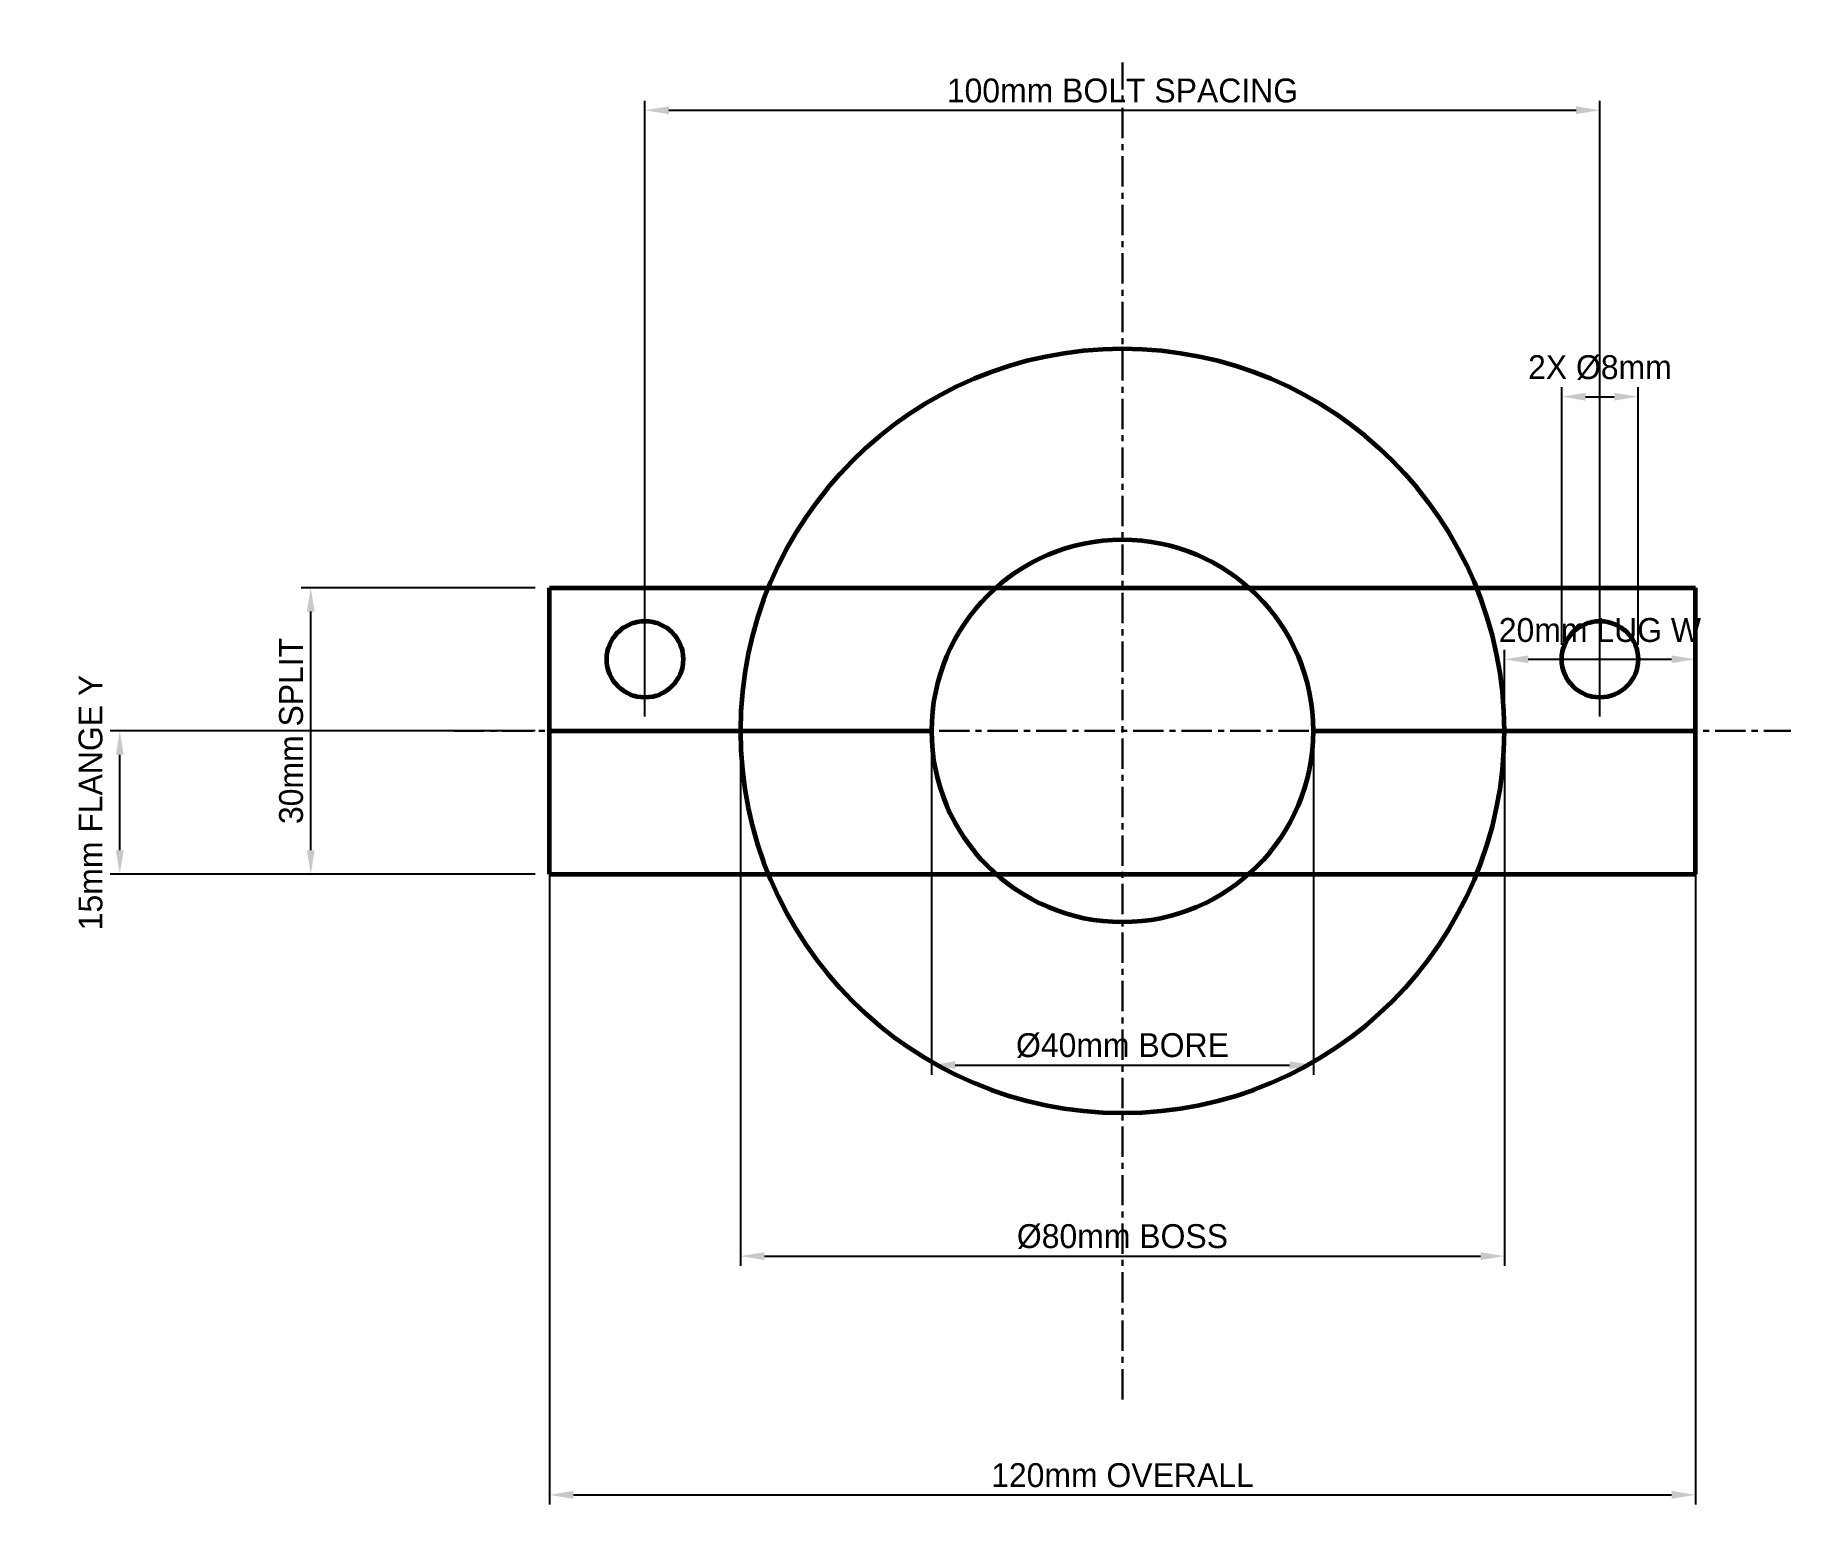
# Model space of a CAD drawing. Header units: metres. Extents: x -14 to 170, y 18 to 173.
import ezdxf

# ---------------------------------------------------------------- set-up
doc = ezdxf.new("R2010")
doc.units = ezdxf.units.M
doc.linetypes.add('CENTER', pattern=[5.08, 3.175, -0.635, 0.635, -0.635])
for name, color, linetype, lineweight in [('CENTERLINES', 7, 'CENTER', 30), ('DIMENSIONS', 7, 'Continuous', 30), ('GEOMETRY', 7, 'Continuous', 60)]:
    doc.layers.add(name, color=color, linetype=linetype, lineweight=lineweight)
doc.dimstyles.new('ENGINEERING_STYLE', dxfattribs={"dimtxt": 2.5, "dimasz": 2.5, "dimexe": 1, "dimexo": 1.5, "dimgap": 0.8, "dimtad": 1, "dimcen": 2.5, "dimazin": 3, "dimtfac": 1, "dimtmove": 0, "dimatfit": 3})

msp = doc.modelspace()

# ---------------------------------------------------------------- linework, layer by layer
at = {"layer": 'CENTERLINES'}
for p, q in [((100, 30), (100, 170)), ((30, 100), (170, 100))]:
    msp.add_line(p, q, dxfattribs=at)
at = {"layer": 'GEOMETRY'}
for p, q in [((40, 100), (40, 115)), ((40, 115), (100, 115)), ((100, 115), (160, 115)), ((160, 100), (160, 115)), ((40, 100), (60, 100)), ((40, 85), (40, 100)), ((60, 100), (80, 100)), ((120, 100), (140, 100)), ((140, 100), (160, 100)), ((160, 85), (160, 100)), ((40, 85), (100, 85)), ((100, 85), (160, 85))]:
    msp.add_line(p, q, dxfattribs=at)
for centre in [(50, 107.5), (150, 107.5)]:
    msp.add_circle(centre, 4, dxfattribs=at)
for radius, start, end in [(40, 0, 180), (20, 0, 180), (40, 180, 360), (20, 180, 360)]:
    msp.add_arc((100, 100), radius, start, end, dxfattribs=at)

# ---------------------------------------------------------------- dimensions: what is measured, and where the dimension line sits
at = {"layer": 'DIMENSIONS'}
for base, p1, p2, text in [((50, 165), (50, 100), (150, 100), '100mm BOLT SPACING'), ((146, 135), (146, 107.5), (154, 107.5), '2X %%C8mm'), ((140, 107.5), (140, 100), (160, 100), '20mm LUG W'), ((40, 20), (40, 100), (160, 100), '120mm OVERALL'), ((60, 45), (60, 100), (140, 100), '%%C80mm BOSS'), ((80, 65), (80, 100), (120, 100), '%%C40mm BORE')]:
    msp.add_linear_dim(base=base, p1=p1, p2=p2, text=text, dimstyle='ENGINEERING_STYLE', dxfattribs=at).render()
for base, p2, text in [((15, 85), (40, 115), '30mm SPLIT'), ((-5, 85), (40, 100), '15mm FLANGE Y')]:
    msp.add_linear_dim(base=base, p1=(40, 85), p2=p2, angle=90, text=text, dimstyle='ENGINEERING_STYLE', dxfattribs=at).render()

doc.saveas('drawing.dxf')
